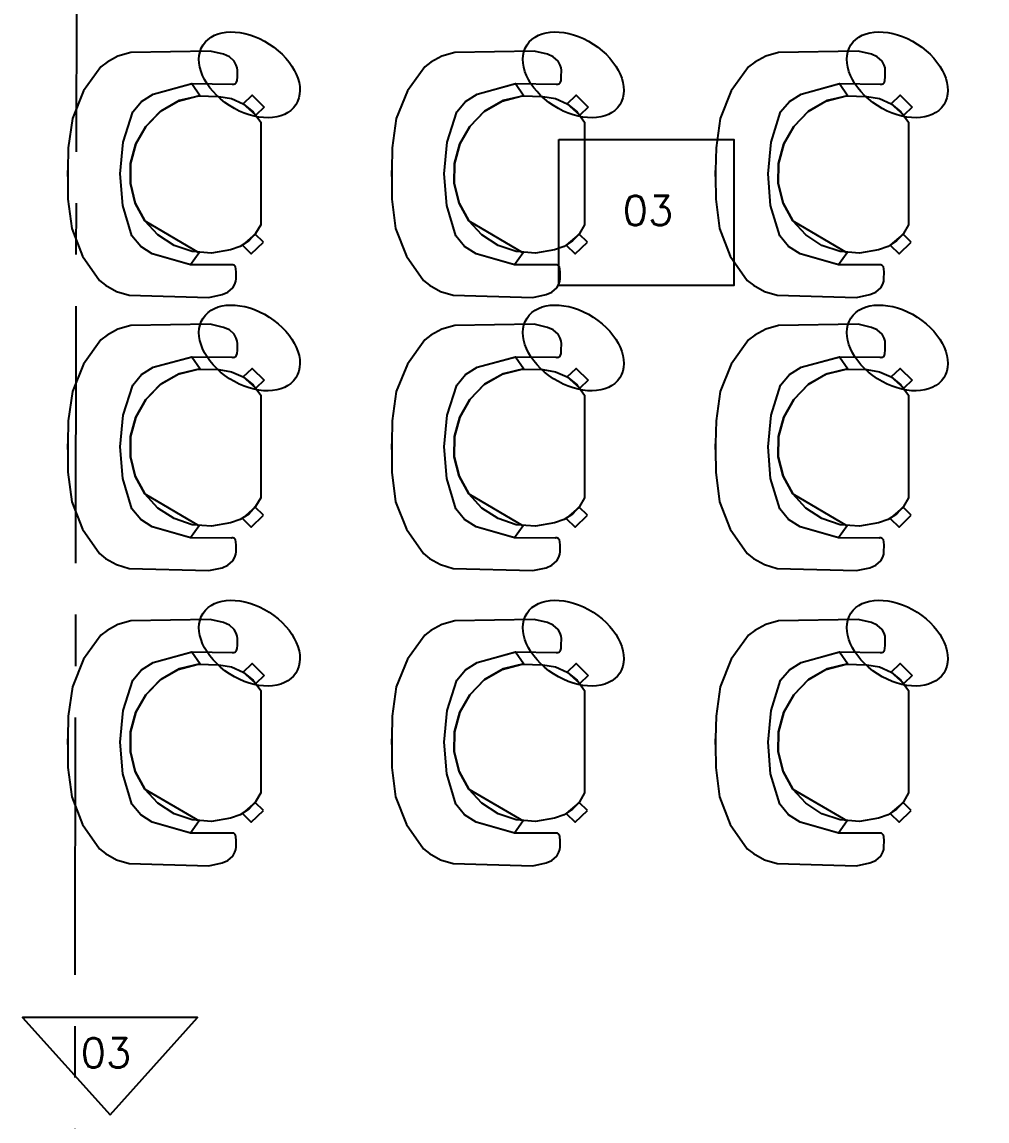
# Model space of a CAD drawing. Extents: x -4 to 325, y -1 to 181.
# Drawn here: x 40.141 to 43.423, y 17.817 to 21.557 of the extents above; entities that cross this region are included whole.
import ezdxf
from ezdxf.enums import TextEntityAlignment as Align

# ---------------------------------------------------------------- set-up
doc = ezdxf.new("R2010")
doc.units = 0
doc.header["$LTSCALE"] = 0.7
doc.header["$MEASUREMENT"] = 0
doc.linetypes.add('REC4_A1-00_PLANTA GENERAL$1$X-BB$0$CENTER', pattern=[2, 1.25, -0.25, 0.25, -0.25])
doc.linetypes.add('X-BB$0$HIDDEN2', pattern=[0.1875, 0.125, -0.0625])
doc.layers.get('0').update_dxf_attribs({"linetype": 'CONTINUOUS'})
doc.layers.add('REC4_A1-00_PLANTA GENERAL$1$BB$0$A-GRID', color=251, linetype='REC4_A1-00_PLANTA GENERAL$1$X-BB$0$CENTER')
doc.layers.add('REC4_A1-00_PLANTA GENERAL$1$FN$0$I-FURN-FREE', color=1, linetype='CONTINUOUS')
doc.styles.add('REC4_A1-00_PLANTA GENERAL$0$X-FN$0$ARIAL', font='arial.ttf')
doc.styles.add('ROMANS', font='romans.shx', dxfattribs={"width": 0.75})

# ---------------------------------------------------------------- blocks, each defined once
blk = doc.blocks.new('REC4_A1-00_PLANTA GENERAL', base_point=(3911.2412, -3265.1096))
at = {"layer": 'REC4_A1-00_PLANTA GENERAL$1$BB$0$A-GRID'}
h = blk.add_hatch(dxfattribs=at)
h.set_pattern_fill('ANSI31', color=8, scale=0.53)
h.set_pattern_definition([(45, (0.03352, 0.020166), (-0.046845824, 0.046845824), [])])
h.paths.add_polyline_path([(1.5678, 35.8547), (1.2166, 35.8547), (1.2166, 35.4908), (1.5678, 35.4908)])
h.paths.add_polyline_path([(8.0551, 35.8047), (7.7553, 35.8047), (7.7553, 35.5143), (8.0551, 35.5143)])
h.paths.add_polyline_path([(14.5753, 35.809), (14.2754, 35.809), (14.2754, 35.5187), (14.5753, 35.5187)])
h.paths.add_polyline_path([(21.0466, 35.804), (20.7468, 35.804), (20.7468, 35.5137), (21.0466, 35.5137)])
edge = h.paths.add_edge_path()
edge.add_arc((27.4259, 35.604), 0.1568, 0, 360)
h.paths.add_polyline_path([(34.1147, 35.7939), (33.8148, 35.7939), (33.8148, 35.5036), (34.1147, 35.5036)])
h.paths.add_polyline_path([(40.5576, 35.789), (40.2578, 35.789), (40.2578, 35.4986), (40.5576, 35.4986)])
edge = h.paths.add_edge_path()
edge.add_arc((46.9701, 35.6385), 0.2128, 0, 360)
edge = h.paths.add_edge_path()
edge.add_arc((33.9335, 29.5702), 0.1716, 0, 360)
h.paths.add_polyline_path([(1.5768, 29.8317), (1.2256, 29.8317), (1.2256, 29.4678), (1.5768, 29.4678)])
h.paths.add_polyline_path([(8.0508, 29.7868), (7.75, 29.7868), (7.75, 29.4871), (8.0508, 29.4871)])
h.paths.add_polyline_path([(14.3851, 29.7988), (14.2624, 29.7988), (14.2624, 29.4991), (14.3821, 29.4991)])
h.paths.add_polyline_path([(14.5632, 29.7988), (14.3851, 29.7988), (14.3821, 29.4991), (14.5632, 29.4991)])
h.paths.add_polyline_path([(21.1221, 29.5527), (20.7989, 29.5517), (20.7989, 29.3933), (21.1221, 29.3933)])
h.paths.add_polyline_path([(21.1221, 29.8224), (21.0453, 29.8224), (20.7989, 29.8217), (20.7989, 29.5517), (21.1221, 29.5527)])
h.paths.add_polyline_path([(27.542, 29.7729), (27.2913, 29.7729), (27.2913, 29.5231), (27.542, 29.5231)])
h.paths.add_polyline_path([(40.5264, 29.7716), (40.2757, 29.7716), (40.2757, 29.5218), (40.5264, 29.5218)])
h.paths.add_polyline_path([(47.0764, 29.8019), (46.7664, 29.8019), (46.7664, 29.4919), (47.0764, 29.4919)])
h.paths.add_polyline_path([(1.565, 23.8478), (1.2138, 23.8478), (1.2138, 23.4839), (1.565, 23.4839)])
h.paths.add_polyline_path([(7.9956, 23.8084), (7.6948, 23.8084), (7.6948, 23.5086), (7.9956, 23.5086)])
h.paths.add_polyline_path([(14.5958, 23.8058), (14.2249, 23.8067), (14.2249, 23.507), (14.5929, 23.5061)])
h.paths.add_polyline_path([(14.5258, 23.8058), (14.5958, 23.8058), (14.5929, 23.5061), (14.5258, 23.5061)], flags=16)
h.paths.add_polyline_path([(27.5327, 23.7392), (27.282, 23.7392), (27.282, 23.4894), (27.5327, 23.4894)])
edge = h.paths.add_edge_path()
edge.add_arc((33.9155, 23.6003), 0.1566, 0, 360)
h.paths.add_polyline_path([(40.5198, 23.6763), (40.2691, 23.6763), (40.2691, 23.4631), (40.5198, 23.4631)])
h.paths.add_polyline_path([(40.5198, 23.7129), (40.269, 23.7129), (40.269, 23.6763), (40.5198, 23.6763)])
h.paths.add_polyline_path([(47.0605, 23.6763), (46.8098, 23.6763), (46.8098, 23.4498), (47.0605, 23.4498)])
h.paths.add_polyline_path([(47.0605, 23.6997), (46.8098, 23.6997), (46.8098, 23.6763), (47.0605, 23.6763)])
h.paths.add_polyline_path([(1.5458, 17.8473), (1.1946, 17.8473), (1.1946, 17.4834), (1.5458, 17.4834)])
h.paths.add_polyline_path([(8.0633, 17.8071), (7.7625, 17.8071), (7.7625, 17.5074), (8.0633, 17.5074)])
h.paths.add_polyline_path([(14.4343, 17.7919), (14.3217, 17.7919), (14.3217, 17.4921), (14.4285, 17.4921)])
h.paths.add_polyline_path([(14.6226, 17.7919), (14.4343, 17.7919), (14.4285, 17.4921), (14.6226, 17.4921)])
h.paths.add_polyline_path([(27.5235, 17.756), (27.2727, 17.756), (27.2727, 17.5062), (27.5235, 17.5062)])
edge = h.paths.add_edge_path()
edge.add_arc((33.905, 17.5767), 0.1574, 0, 360)
h.paths.add_polyline_path([(40.5132, 17.7384), (40.3113, 17.7384), (40.3113, 17.5259), (40.5132, 17.5259)])
h.paths.add_polyline_path([(40.3113, 17.7384), (40.2625, 17.7384), (40.2625, 17.4886), (40.5132, 17.4886), (40.5132, 17.5259), (40.3113, 17.5259)])
h.paths.add_polyline_path([(47.0683, 17.7542), (46.7674, 17.7542), (46.7674, 17.5259), (47.0683, 17.5259)])
h.paths.add_polyline_path([(47.0683, 17.5259), (46.7674, 17.5259), (46.7674, 17.4544), (47.0683, 17.4544)])
h.paths.add_polyline_path([(1.5739, 11.86), (1.2227, 11.86), (1.2227, 11.4962), (1.5739, 11.4962)])
h.paths.add_polyline_path([(8.0659, 11.8138), (7.765, 11.8138), (7.765, 11.514), (8.0659, 11.514)])
h.paths.add_polyline_path([(14.5258, 11.7988), (14.2249, 11.7988), (14.2249, 11.499), (14.5258, 11.499)])
h.paths.add_polyline_path([(21.0742, 11.6829), (20.7512, 11.6844), (20.7512, 11.4144), (21.0742, 11.4144)])
h.paths.add_polyline_path([(21.0742, 11.7656), (20.7512, 11.7656), (20.7512, 11.6844), (21.0742, 11.6829)])
h.paths.add_polyline_path([(27.5142, 11.7439), (27.2635, 11.7439), (27.2635, 11.4941), (27.5142, 11.4941)])
edge = h.paths.add_edge_path()
edge.add_arc((33.8803, 11.59), 0.1553, 0, 360)
h.paths.add_polyline_path([(40.5065, 11.7154), (40.2558, 11.7154), (40.2558, 11.464), (40.5065, 11.464)])
h.paths.add_polyline_path([(47.0258, 11.6987), (46.775, 11.6987), (46.775, 11.4489), (47.0258, 11.4489)])
h.paths.add_polyline_path([(1.5513, 5.8383), (1.2001, 5.8383), (1.2001, 5.4744), (1.5513, 5.4744)])
h.paths.add_polyline_path([(8.0395, 5.7813), (7.7676, 5.7813), (7.7676, 5.4815), (8.0395, 5.4815)])
h.paths.add_polyline_path([(8.0685, 5.7813), (8.0395, 5.7813), (8.0395, 5.4815), (8.0685, 5.4815)])
h.paths.add_polyline_path([(14.5132, 5.7555), (14.2123, 5.7555), (14.2123, 5.4558), (14.5132, 5.4558)])
h.paths.add_polyline_path([(21.0084, 5.7048), (20.7577, 5.7048), (20.7577, 5.455), (21.0084, 5.455)])
h.paths.add_polyline_path([(27.5299, 5.7035), (27.229, 5.7035), (27.229, 5.4037), (27.5299, 5.4037)])
h.paths.add_polyline_path([(34.0162, 5.6528), (33.7655, 5.6528), (33.7655, 5.403), (34.0162, 5.403)])
h.paths.add_polyline_path([(40.4672, 5.6155), (40.2072, 5.6155), (40.2072, 5.3555), (40.4672, 5.3555)])
edge = h.paths.add_edge_path()
edge.add_arc((46.8827, 5.476), 0.1877, 0, 360)
blk.add_lwpolyline([(40.2935, -1.2847), (40.3587, 43.0092)], dxfattribs=at)
at = {"layer": 'REC4_A1-00_PLANTA GENERAL$1$FN$0$I-FURN-FREE', "elevation": -1.065}
for points in [[(40.297, 21.0509), (40.2968, 21.0305), (40.2975, 20.9537), (40.3103, 20.8537), (40.3467, 20.7597), (40.4045, 20.6772), (40.4257, 20.6607), (40.4626, 20.6398), (40.5061, 20.6267), (40.7762, 20.6191), (40.8216, 20.6291), (40.8415, 20.6378), (40.8582, 20.6522), (40.865, 20.665), (40.8684, 20.6749), (40.8693, 20.683), (40.8695, 20.7056), (40.8686, 20.7172), (40.8671, 20.7235), (40.8656, 20.726), (40.8635, 20.7281), (40.861, 20.7296), (40.8582, 20.7305), (40.8553, 20.7307), (40.8524, 20.7301), (40.7156, 20.7302), (40.5841, 20.7678), (40.5448, 20.7931), (40.5152, 20.8291), (40.484, 20.9324), (40.4754, 21.0401), (40.4853, 21.1476), (40.5178, 21.2506), (40.5479, 21.2863), (40.5874, 21.311), (40.7194, 21.347), (40.8562, 21.3454), (40.8591, 21.3448), (40.862, 21.3449), (40.8648, 21.3458), (40.8674, 21.3473), (40.8695, 21.3493), (40.871, 21.3518), (40.8726, 21.3581), (40.8736, 21.3697), (40.8737, 21.3923), (40.8729, 21.4004), (40.8696, 21.4103), (40.863, 21.4232), (40.8464, 21.4379), (40.8267, 21.4468), (40.7814, 21.4573), (40.5112, 21.4531), (40.4675, 21.4405), (40.4303, 21.42), (40.409, 21.4038), (40.3501, 21.322), (40.3126, 21.2285), (40.2985, 21.1286), (40.297, 21.0518), (40.2968, 21.0314)], [(41.3984, 21.0509), (41.3983, 21.0305), (41.3989, 20.9537), (41.4117, 20.8537), (41.4481, 20.7597), (41.506, 20.6772), (41.5271, 20.6607), (41.564, 20.6398), (41.6075, 20.6267), (41.8777, 20.6191), (41.9231, 20.6291), (41.943, 20.6378), (41.9597, 20.6522), (41.9665, 20.665), (41.9699, 20.6749), (41.9708, 20.683), (41.971, 20.7056), (41.9701, 20.7172), (41.9686, 20.7235), (41.9671, 20.726), (41.965, 20.7281), (41.9625, 20.7296), (41.9597, 20.7305), (41.9567, 20.7307), (41.9539, 20.7301), (41.8171, 20.7302), (41.6855, 20.7678), (41.6463, 20.7931), (41.6167, 20.8291), (41.5854, 20.9324), (41.5769, 21.0401), (41.5868, 21.1476), (41.6193, 21.2506), (41.6494, 21.2863), (41.6889, 21.311), (41.8209, 21.347), (41.9577, 21.3454), (41.9605, 21.3448), (41.9635, 21.3449), (41.9663, 21.3458), (41.9688, 21.3473), (41.9709, 21.3493), (41.9725, 21.3518), (41.9741, 21.3581), (41.9751, 21.3697), (41.9752, 21.3923), (41.9743, 21.4004), (41.9711, 21.4103), (41.9644, 21.4232), (41.9479, 21.4379), (41.9281, 21.4468), (41.8828, 21.4573), (41.6126, 21.4531), (41.569, 21.4405), (41.5318, 21.42), (41.5105, 21.4038), (41.4516, 21.322), (41.414, 21.2285), (41.4, 21.1286), (41.3984, 21.0518), (41.3983, 21.0314)], [(42.4999, 21.0509), (42.4998, 21.0305), (42.5004, 20.9537), (42.5132, 20.8537), (42.5496, 20.7597), (42.6075, 20.6772), (42.6286, 20.6607), (42.6655, 20.6398), (42.709, 20.6267), (42.9791, 20.6191), (43.0246, 20.6291), (43.0444, 20.6378), (43.0611, 20.6522), (43.068, 20.665), (43.0713, 20.6749), (43.0722, 20.683), (43.0725, 20.7056), (43.0716, 20.7172), (43.0701, 20.7235), (43.0686, 20.726), (43.0665, 20.7281), (43.064, 20.7296), (43.0611, 20.7305), (43.0582, 20.7307), (43.0553, 20.7301), (42.9185, 20.7302), (42.787, 20.7678), (42.7478, 20.7931), (42.7181, 20.8291), (42.6869, 20.9324), (42.6784, 21.0401), (42.6882, 21.1476), (42.7207, 21.2506), (42.7508, 21.2863), (42.7904, 21.311), (42.9223, 21.347), (43.0591, 21.3454), (43.062, 21.3448), (43.0649, 21.3449), (43.0678, 21.3458), (43.0703, 21.3473), (43.0724, 21.3493), (43.074, 21.3518), (43.0755, 21.3581), (43.0766, 21.3697), (43.0766, 21.3923), (43.0758, 21.4004), (43.0726, 21.4103), (43.0659, 21.4232), (43.0494, 21.4379), (43.0296, 21.4468), (42.9843, 21.4573), (42.7141, 21.4531), (42.6705, 21.4405), (42.6333, 21.42), (42.6119, 21.4038), (42.5531, 21.322), (42.5155, 21.2285), (42.5015, 21.1286), (42.4999, 21.0518), (42.4998, 21.0314)], [(40.7435, 20.7716), (40.7145, 20.7303), (40.5841, 20.7678), (40.5448, 20.7931), (40.5152, 20.8291), (40.484, 20.9324), (40.4754, 21.0401), (40.4853, 21.1476), (40.5178, 21.2506), (40.5479, 21.2863), (40.5874, 21.311), (40.7183, 21.3469), (40.7465, 21.3057), (40.6759, 21.289), (40.6128, 21.2532), (40.5623, 21.2012), (40.5284, 21.1416), (40.5104, 21.0755), (40.5097, 21.0069), (40.5262, 20.9404), (40.5588, 20.8801), (40.7435, 20.7716)], [(41.845, 20.7716), (41.816, 20.7303), (41.6855, 20.7678), (41.6463, 20.7931), (41.6167, 20.8291), (41.5854, 20.9324), (41.5769, 21.0401), (41.5868, 21.1476), (41.6193, 21.2506), (41.6494, 21.2863), (41.6889, 21.311), (41.8198, 21.3469), (41.848, 21.3057), (41.7774, 21.289), (41.7143, 21.2532), (41.6638, 21.2012), (41.6298, 21.1416), (41.6119, 21.0755), (41.6112, 21.0069), (41.6276, 20.9404), (41.6603, 20.8801), (41.845, 20.7716)], [(42.9465, 20.7716), (42.9175, 20.7303), (42.787, 20.7678), (42.7478, 20.7931), (42.7181, 20.8291), (42.6869, 20.9324), (42.6784, 21.0401), (42.6882, 21.1476), (42.7207, 21.2506), (42.7508, 21.2863), (42.7904, 21.311), (42.9213, 21.3469), (42.9494, 21.3057), (42.8788, 21.289), (42.8158, 21.2532), (42.7653, 21.2012), (42.7313, 21.1416), (42.7134, 21.0755), (42.7126, 21.0069), (42.7291, 20.9404), (42.7618, 20.8801), (42.9465, 20.7716)], [(40.297, 20.1218), (40.2968, 20.1013), (40.2975, 20.0245), (40.3103, 19.9246), (40.3467, 19.8305), (40.4045, 19.748), (40.4257, 19.7316), (40.4626, 19.7106), (40.5061, 19.6975), (40.7762, 19.69), (40.8216, 19.6999), (40.8415, 19.7086), (40.8582, 19.723), (40.865, 19.7359), (40.8684, 19.7457), (40.8693, 19.7538), (40.8695, 19.7764), (40.8686, 19.788), (40.8671, 19.7943), (40.8656, 19.7968), (40.8635, 19.7989), (40.861, 19.8004), (40.8582, 19.8013), (40.8553, 19.8015), (40.8524, 19.8009), (40.7156, 19.801), (40.5841, 19.8386), (40.5448, 19.8639), (40.5152, 19.8999), (40.484, 20.0033), (40.4754, 20.1109), (40.4853, 20.2184), (40.5178, 20.3214), (40.5479, 20.3571), (40.5874, 20.3818), (40.7194, 20.4178), (40.8562, 20.4162), (40.8591, 20.4156), (40.862, 20.4158), (40.8648, 20.4166), (40.8674, 20.4181), (40.8695, 20.4201), (40.871, 20.4226), (40.8726, 20.4289), (40.8736, 20.4405), (40.8737, 20.4631), (40.8729, 20.4712), (40.8696, 20.4811), (40.863, 20.4941), (40.8464, 20.5087), (40.8267, 20.5176), (40.7814, 20.5281), (40.5112, 20.5239), (40.4675, 20.5114), (40.4303, 20.4908), (40.409, 20.4747), (40.3501, 20.3928), (40.3126, 20.2993), (40.2985, 20.1995), (40.297, 20.1227), (40.2968, 20.1022)], [(41.3984, 20.1218), (41.3983, 20.1013), (41.3989, 20.0245), (41.4117, 19.9246), (41.4481, 19.8305), (41.506, 19.748), (41.5271, 19.7316), (41.564, 19.7106), (41.6075, 19.6975), (41.8777, 19.69), (41.9231, 19.6999), (41.943, 19.7086), (41.9597, 19.723), (41.9665, 19.7359), (41.9699, 19.7457), (41.9708, 19.7538), (41.971, 19.7764), (41.9701, 19.788), (41.9686, 19.7943), (41.9671, 19.7968), (41.965, 19.7989), (41.9625, 19.8004), (41.9597, 19.8013), (41.9567, 19.8015), (41.9539, 19.8009), (41.8171, 19.801), (41.6855, 19.8386), (41.6463, 19.8639), (41.6167, 19.8999), (41.5854, 20.0033), (41.5769, 20.1109), (41.5868, 20.2184), (41.6193, 20.3214), (41.6494, 20.3571), (41.6889, 20.3818), (41.8209, 20.4178), (41.9577, 20.4162), (41.9605, 20.4156), (41.9635, 20.4158), (41.9663, 20.4166), (41.9688, 20.4181), (41.9709, 20.4201), (41.9725, 20.4226), (41.9741, 20.4289), (41.9751, 20.4405), (41.9752, 20.4631), (41.9743, 20.4712), (41.9711, 20.4811), (41.9644, 20.4941), (41.9479, 20.5087), (41.9281, 20.5176), (41.8828, 20.5281), (41.6126, 20.5239), (41.569, 20.5114), (41.5318, 20.4908), (41.5105, 20.4747), (41.4516, 20.3928), (41.414, 20.2993), (41.4, 20.1995), (41.3984, 20.1227), (41.3983, 20.1022)], [(42.4999, 20.1218), (42.4998, 20.1013), (42.5004, 20.0245), (42.5132, 19.9246), (42.5496, 19.8305), (42.6075, 19.748), (42.6286, 19.7316), (42.6655, 19.7106), (42.709, 19.6975), (42.9791, 19.69), (43.0246, 19.6999), (43.0444, 19.7086), (43.0611, 19.723), (43.068, 19.7359), (43.0713, 19.7457), (43.0722, 19.7538), (43.0725, 19.7764), (43.0716, 19.788), (43.0701, 19.7943), (43.0686, 19.7968), (43.0665, 19.7989), (43.064, 19.8004), (43.0611, 19.8013), (43.0582, 19.8015), (43.0553, 19.8009), (42.9185, 19.801), (42.787, 19.8386), (42.7478, 19.8639), (42.7181, 19.8999), (42.6869, 20.0033), (42.6784, 20.1109), (42.6882, 20.2184), (42.7207, 20.3214), (42.7508, 20.3571), (42.7904, 20.3818), (42.9223, 20.4178), (43.0591, 20.4162), (43.062, 20.4156), (43.0649, 20.4158), (43.0678, 20.4166), (43.0703, 20.4181), (43.0724, 20.4201), (43.074, 20.4226), (43.0755, 20.4289), (43.0766, 20.4405), (43.0766, 20.4631), (43.0758, 20.4712), (43.0726, 20.4811), (43.0659, 20.4941), (43.0494, 20.5087), (43.0296, 20.5176), (42.9843, 20.5281), (42.7141, 20.5239), (42.6705, 20.5114), (42.6333, 20.4908), (42.6119, 20.4747), (42.5531, 20.3928), (42.5155, 20.2993), (42.5015, 20.1995), (42.4999, 20.1227), (42.4998, 20.1022)], [(40.7435, 19.8424), (40.7145, 19.8012), (40.5841, 19.8386), (40.5448, 19.8639), (40.5152, 19.8999), (40.484, 20.0033), (40.4754, 20.1109), (40.4853, 20.2184), (40.5178, 20.3214), (40.5479, 20.3571), (40.5874, 20.3818), (40.7183, 20.4177), (40.7465, 20.3765), (40.6759, 20.3599), (40.6128, 20.324), (40.5623, 20.272), (40.5284, 20.2124), (40.5104, 20.1463), (40.5097, 20.0777), (40.5262, 20.0112), (40.5588, 19.9509), (40.7435, 19.8424)], [(41.845, 19.8424), (41.816, 19.8012), (41.6855, 19.8386), (41.6463, 19.8639), (41.6167, 19.8999), (41.5854, 20.0033), (41.5769, 20.1109), (41.5868, 20.2184), (41.6193, 20.3214), (41.6494, 20.3571), (41.6889, 20.3818), (41.8198, 20.4177), (41.848, 20.3765), (41.7774, 20.3599), (41.7143, 20.324), (41.6638, 20.272), (41.6298, 20.2124), (41.6119, 20.1463), (41.6112, 20.0777), (41.6276, 20.0112), (41.6603, 19.9509), (41.845, 19.8424)], [(42.9465, 19.8424), (42.9175, 19.8012), (42.787, 19.8386), (42.7478, 19.8639), (42.7181, 19.8999), (42.6869, 20.0033), (42.6784, 20.1109), (42.6882, 20.2184), (42.7207, 20.3214), (42.7508, 20.3571), (42.7904, 20.3818), (42.9213, 20.4177), (42.9494, 20.3765), (42.8788, 20.3599), (42.8158, 20.324), (42.7653, 20.272), (42.7313, 20.2124), (42.7134, 20.1463), (42.7126, 20.0777), (42.7291, 20.0112), (42.7618, 19.9509), (42.9465, 19.8424)], [(40.297, 19.1175), (40.2968, 19.0971), (40.2975, 19.0203), (40.3103, 18.9203), (40.3467, 18.8263), (40.4045, 18.7438), (40.4257, 18.7273), (40.4626, 18.7063), (40.5061, 18.6933), (40.7762, 18.6857), (40.8216, 18.6956), (40.8415, 18.7043), (40.8582, 18.7188), (40.865, 18.7316), (40.8684, 18.7415), (40.8693, 18.7496), (40.8695, 18.7722), (40.8686, 18.7838), (40.8671, 18.7901), (40.8656, 18.7926), (40.8635, 18.7947), (40.861, 18.7962), (40.8582, 18.7971), (40.8553, 18.7972), (40.8524, 18.7967), (40.7156, 18.7968), (40.5841, 18.8344), (40.5448, 18.8596), (40.5152, 18.8956), (40.484, 18.999), (40.4754, 19.1067), (40.4853, 19.2142), (40.5178, 19.3172), (40.5479, 19.3528), (40.5874, 19.3776), (40.7194, 19.4136), (40.8562, 19.4119), (40.8591, 19.4114), (40.862, 19.4115), (40.8648, 19.4124), (40.8674, 19.4139), (40.8695, 19.4159), (40.871, 19.4184), (40.8726, 19.4247), (40.8736, 19.4363), (40.8737, 19.4589), (40.8729, 19.467), (40.8696, 19.4769), (40.863, 19.4898), (40.8464, 19.5044), (40.8267, 19.5134), (40.7814, 19.5239), (40.5112, 19.5196), (40.4675, 19.5071), (40.4303, 19.4866), (40.409, 19.4704), (40.3501, 19.3886), (40.3126, 19.295), (40.2985, 19.1952), (40.297, 19.1184), (40.2968, 19.098)], [(41.3984, 19.1175), (41.3983, 19.0971), (41.3989, 19.0203), (41.4117, 18.9203), (41.4481, 18.8263), (41.506, 18.7438), (41.5271, 18.7273), (41.564, 18.7063), (41.6075, 18.6933), (41.8777, 18.6857), (41.9231, 18.6956), (41.943, 18.7043), (41.9597, 18.7188), (41.9665, 18.7316), (41.9699, 18.7415), (41.9708, 18.7496), (41.971, 18.7722), (41.9701, 18.7838), (41.9686, 18.7901), (41.9671, 18.7926), (41.965, 18.7947), (41.9625, 18.7962), (41.9597, 18.7971), (41.9567, 18.7972), (41.9539, 18.7967), (41.8171, 18.7968), (41.6855, 18.8344), (41.6463, 18.8596), (41.6167, 18.8956), (41.5854, 18.999), (41.5769, 19.1067), (41.5868, 19.2142), (41.6193, 19.3172), (41.6494, 19.3528), (41.6889, 19.3776), (41.8209, 19.4136), (41.9577, 19.4119), (41.9605, 19.4114), (41.9635, 19.4115), (41.9663, 19.4124), (41.9688, 19.4139), (41.9709, 19.4159), (41.9725, 19.4184), (41.9741, 19.4247), (41.9751, 19.4363), (41.9752, 19.4589), (41.9743, 19.467), (41.9711, 19.4769), (41.9644, 19.4898), (41.9479, 19.5044), (41.9281, 19.5134), (41.8828, 19.5239), (41.6126, 19.5196), (41.569, 19.5071), (41.5318, 19.4866), (41.5105, 19.4704), (41.4516, 19.3886), (41.414, 19.295), (41.4, 19.1952), (41.3984, 19.1184), (41.3983, 19.098)], [(42.4999, 19.1175), (42.4998, 19.0971), (42.5004, 19.0203), (42.5132, 18.9203), (42.5496, 18.8263), (42.6075, 18.7438), (42.6286, 18.7273), (42.6655, 18.7063), (42.709, 18.6933), (42.9791, 18.6857), (43.0246, 18.6956), (43.0444, 18.7043), (43.0611, 18.7188), (43.068, 18.7316), (43.0713, 18.7415), (43.0722, 18.7496), (43.0725, 18.7722), (43.0716, 18.7838), (43.0701, 18.7901), (43.0686, 18.7926), (43.0665, 18.7947), (43.064, 18.7962), (43.0611, 18.7971), (43.0582, 18.7972), (43.0553, 18.7967), (42.9185, 18.7968), (42.787, 18.8344), (42.7478, 18.8596), (42.7181, 18.8956), (42.6869, 18.999), (42.6784, 19.1067), (42.6882, 19.2142), (42.7207, 19.3172), (42.7508, 19.3528), (42.7904, 19.3776), (42.9223, 19.4136), (43.0591, 19.4119), (43.062, 19.4114), (43.0649, 19.4115), (43.0678, 19.4124), (43.0703, 19.4139), (43.0724, 19.4159), (43.074, 19.4184), (43.0755, 19.4247), (43.0766, 19.4363), (43.0766, 19.4589), (43.0758, 19.467), (43.0726, 19.4769), (43.0659, 19.4898), (43.0494, 19.5044), (43.0296, 19.5134), (42.9843, 19.5239), (42.7141, 19.5196), (42.6705, 19.5071), (42.6333, 19.4866), (42.6119, 19.4704), (42.5531, 19.3886), (42.5155, 19.295), (42.5015, 19.1952), (42.4999, 19.1184), (42.4998, 19.098)], [(40.7435, 18.8382), (40.7145, 18.7969), (40.5841, 18.8344), (40.5448, 18.8596), (40.5152, 18.8956), (40.484, 18.999), (40.4754, 19.1067), (40.4853, 19.2142), (40.5178, 19.3172), (40.5479, 19.3528), (40.5874, 19.3776), (40.7183, 19.4134), (40.7465, 19.3723), (40.6759, 19.3556), (40.6128, 19.3198), (40.5623, 19.2677), (40.5284, 19.2082), (40.5104, 19.142), (40.5097, 19.0735), (40.5262, 19.007), (40.5588, 18.9467), (40.7435, 18.8382)], [(41.845, 18.8382), (41.816, 18.7969), (41.6855, 18.8344), (41.6463, 18.8596), (41.6167, 18.8956), (41.5854, 18.999), (41.5769, 19.1067), (41.5868, 19.2142), (41.6193, 19.3172), (41.6494, 19.3528), (41.6889, 19.3776), (41.8198, 19.4134), (41.848, 19.3723), (41.7774, 19.3556), (41.7143, 19.3198), (41.6638, 19.2677), (41.6298, 19.2082), (41.6119, 19.142), (41.6112, 19.0735), (41.6276, 19.007), (41.6603, 18.9467), (41.845, 18.8382)], [(42.9465, 18.8382), (42.9175, 18.7969), (42.787, 18.8344), (42.7478, 18.8596), (42.7181, 18.8956), (42.6869, 18.999), (42.6784, 19.1067), (42.6882, 19.2142), (42.7207, 19.3172), (42.7508, 19.3528), (42.7904, 19.3776), (42.9213, 19.4134), (42.9494, 19.3723), (42.8788, 19.3556), (42.8158, 19.3198), (42.7653, 19.2677), (42.7313, 19.2082), (42.7134, 19.142), (42.7126, 19.0735), (42.7291, 19.007), (42.7618, 18.9467), (42.9465, 18.8382)]]:
    blk.add_lwpolyline(points, close=True, dxfattribs=at)
for points in [[(40.9529, 21.2159), (40.9529, 20.8669), (40.9357, 20.8369), (40.912, 20.8117), (40.883, 20.7929), (40.8504, 20.7814), (40.7858, 20.7702), (40.7204, 20.7753), (40.6583, 20.7963), (40.6033, 20.832), (40.5588, 20.8801), (40.5262, 20.9404), (40.5097, 21.0069), (40.5104, 21.0755), (40.5284, 21.1416), (40.5623, 21.2012), (40.6112, 21.252), (40.6721, 21.2875), (40.7403, 21.3051), (40.8108, 21.3033), (40.8536, 21.296), (40.8932, 21.2781), (40.927, 21.2508), (40.9529, 21.2159)], [(40.9649, 21.2667), (40.9367, 21.2398), (40.8935, 21.278), (40.9241, 21.3073), (40.9649, 21.2667)], [(42.0543, 21.2159), (42.0543, 20.8669), (42.0372, 20.8369), (42.0135, 20.8117), (41.9845, 20.7929), (41.9519, 20.7814), (41.8873, 20.7702), (41.8219, 20.7753), (41.7598, 20.7963), (41.7048, 20.832), (41.6603, 20.8801), (41.6276, 20.9404), (41.6112, 21.0069), (41.6119, 21.0755), (41.6298, 21.1416), (41.6638, 21.2012), (41.7127, 21.252), (41.7735, 21.2875), (41.8418, 21.3051), (41.9123, 21.3033), (41.9551, 21.296), (41.9947, 21.2781), (42.0285, 21.2508), (42.0543, 21.2159)], [(42.0664, 21.2667), (42.0382, 21.2398), (41.995, 21.278), (42.0256, 21.3073), (42.0664, 21.2667)], [(43.1558, 21.2159), (43.1558, 20.8669), (43.1387, 20.8369), (43.115, 20.8117), (43.086, 20.7929), (43.0533, 20.7814), (42.9887, 20.7702), (42.9234, 20.7753), (42.8613, 20.7963), (42.8063, 20.832), (42.7618, 20.8801), (42.7291, 20.9404), (42.7126, 21.0069), (42.7134, 21.0755), (42.7313, 21.1416), (42.7653, 21.2012), (42.8141, 21.252), (42.875, 21.2875), (42.9433, 21.3051), (43.0138, 21.3033), (43.0566, 21.296), (43.0961, 21.2781), (43.1299, 21.2508), (43.1558, 21.2159)], [(43.1679, 21.2667), (43.1397, 21.2398), (43.0965, 21.278), (43.1271, 21.3073), (43.1679, 21.2667)], [(40.9621, 20.8074), (40.9342, 20.8347), (40.8906, 20.7971), (40.9208, 20.7674), (40.9621, 20.8074)], [(42.0636, 20.8074), (42.0357, 20.8347), (41.992, 20.7971), (42.0223, 20.7674), (42.0636, 20.8074)], [(43.165, 20.8074), (43.1372, 20.8347), (43.0935, 20.7971), (43.1237, 20.7674), (43.165, 20.8074)], [(40.9529, 20.2868), (40.9529, 19.9377), (40.9357, 19.9077), (40.912, 19.8825), (40.883, 19.8637), (40.8504, 19.8522), (40.7858, 19.841), (40.7204, 19.8461), (40.6583, 19.8671), (40.6033, 19.9028), (40.5588, 19.9509), (40.5262, 20.0112), (40.5097, 20.0777), (40.5104, 20.1463), (40.5284, 20.2124), (40.5623, 20.272), (40.6112, 20.3228), (40.6721, 20.3583), (40.7403, 20.3759), (40.8108, 20.3742), (40.8536, 20.3668), (40.8932, 20.3489), (40.927, 20.3216), (40.9529, 20.2868)], [(40.9649, 20.3375), (40.9367, 20.3106), (40.8935, 20.3488), (40.9241, 20.3781), (40.9649, 20.3375)], [(42.0543, 20.2868), (42.0543, 19.9377), (42.0372, 19.9077), (42.0135, 19.8825), (41.9845, 19.8637), (41.9519, 19.8522), (41.8873, 19.841), (41.8219, 19.8461), (41.7598, 19.8671), (41.7048, 19.9028), (41.6603, 19.9509), (41.6276, 20.0112), (41.6112, 20.0777), (41.6119, 20.1463), (41.6298, 20.2124), (41.6638, 20.272), (41.7127, 20.3228), (41.7735, 20.3583), (41.8418, 20.3759), (41.9123, 20.3742), (41.9551, 20.3668), (41.9947, 20.3489), (42.0285, 20.3216), (42.0543, 20.2868)], [(42.0664, 20.3375), (42.0382, 20.3106), (41.995, 20.3488), (42.0256, 20.3781), (42.0664, 20.3375)], [(43.1558, 20.2868), (43.1558, 19.9377), (43.1387, 19.9077), (43.115, 19.8825), (43.086, 19.8637), (43.0533, 19.8522), (42.9887, 19.841), (42.9234, 19.8461), (42.8613, 19.8671), (42.8063, 19.9028), (42.7618, 19.9509), (42.7291, 20.0112), (42.7126, 20.0777), (42.7134, 20.1463), (42.7313, 20.2124), (42.7653, 20.272), (42.8141, 20.3228), (42.875, 20.3583), (42.9433, 20.3759), (43.0138, 20.3742), (43.0566, 20.3668), (43.0961, 20.3489), (43.1299, 20.3216), (43.1558, 20.2868)], [(43.1679, 20.3375), (43.1397, 20.3106), (43.0965, 20.3488), (43.1271, 20.3781), (43.1679, 20.3375)], [(40.9621, 19.8782), (40.9342, 19.9055), (40.8906, 19.8679), (40.9208, 19.8382), (40.9621, 19.8782)], [(42.0636, 19.8782), (42.0357, 19.9055), (41.992, 19.8679), (42.0223, 19.8382), (42.0636, 19.8782)], [(43.165, 19.8782), (43.1372, 19.9055), (43.0935, 19.8679), (43.1237, 19.8382), (43.165, 19.8782)], [(40.9529, 19.2825), (40.9529, 18.9335), (40.9357, 18.9035), (40.912, 18.8783), (40.883, 18.8594), (40.8504, 18.848), (40.7858, 18.8368), (40.7204, 18.8418), (40.6583, 18.8629), (40.6033, 18.8986), (40.5588, 18.9467), (40.5262, 19.007), (40.5097, 19.0735), (40.5104, 19.142), (40.5284, 19.2082), (40.5623, 19.2677), (40.6112, 19.3185), (40.6721, 19.3541), (40.7403, 19.3717), (40.8108, 19.3699), (40.8536, 19.3626), (40.8932, 19.3447), (40.927, 19.3174), (40.9529, 19.2825)], [(40.9649, 19.3333), (40.9367, 19.3064), (40.8935, 19.3445), (40.9241, 19.3738), (40.9649, 19.3333)], [(42.0543, 19.2825), (42.0543, 18.9335), (42.0372, 18.9035), (42.0135, 18.8783), (41.9845, 18.8594), (41.9519, 18.848), (41.8873, 18.8368), (41.8219, 18.8418), (41.7598, 18.8629), (41.7048, 18.8986), (41.6603, 18.9467), (41.6276, 19.007), (41.6112, 19.0735), (41.6119, 19.142), (41.6298, 19.2082), (41.6638, 19.2677), (41.7127, 19.3185), (41.7735, 19.3541), (41.8418, 19.3717), (41.9123, 19.3699), (41.9551, 19.3626), (41.9947, 19.3447), (42.0285, 19.3174), (42.0543, 19.2825)], [(42.0664, 19.3333), (42.0382, 19.3064), (41.995, 19.3445), (42.0256, 19.3738), (42.0664, 19.3333)], [(43.1558, 19.2825), (43.1558, 18.9335), (43.1387, 18.9035), (43.115, 18.8783), (43.086, 18.8594), (43.0533, 18.848), (42.9887, 18.8368), (42.9234, 18.8418), (42.8613, 18.8629), (42.8063, 18.8986), (42.7618, 18.9467), (42.7291, 19.007), (42.7126, 19.0735), (42.7134, 19.142), (42.7313, 19.2082), (42.7653, 19.2677), (42.8141, 19.3185), (42.875, 19.3541), (42.9433, 19.3717), (43.0138, 19.3699), (43.0566, 19.3626), (43.0961, 19.3447), (43.1299, 19.3174), (43.1558, 19.2825)], [(43.1679, 19.3333), (43.1397, 19.3064), (43.0965, 19.3445), (43.1271, 19.3738), (43.1679, 19.3333)], [(40.9621, 18.874), (40.9342, 18.9013), (40.8906, 18.8637), (40.9208, 18.834), (40.9621, 18.874)], [(42.0636, 18.874), (42.0357, 18.9013), (41.992, 18.8637), (42.0223, 18.834), (42.0636, 18.874)], [(43.165, 18.874), (43.1372, 18.9013), (43.0935, 18.8637), (43.1237, 18.834), (43.165, 18.874)]]:
    blk.add_lwpolyline(points, dxfattribs=at)
at = {"layer": 'REC4_A1-00_PLANTA GENERAL$1$FN$0$I-FURN-FREE'}
for centre in [(40.9146, 21.3768, -1.065), (42.0161, 21.3768, -1.065), (43.1176, 21.3768, -1.065), (40.9146, 20.4476, -1.065), (42.0161, 20.4476, -1.065), (43.1176, 20.4476, -1.065), (40.9146, 19.4433, -1.065), (42.0161, 19.4433, -1.065), (43.1176, 19.4433, -1.065)]:
    blk.add_ellipse(centre, major_axis=(-0.1577, 0.1017), ratio=0.664496, dxfattribs=at)
at = {"layer": 'REC4_A1-00_PLANTA GENERAL$1$FN$0$I-FURN-FREE', "style": 'REC4_A1-00_PLANTA GENERAL$0$X-FN$0$ARIAL', "text_generation_flag": 4}
for tag, p, height in [('ITEXT', (44.0612, 35.3807), 0.0358), ('CAPQT', (44.1235, 34.7232), 0.00704), ('CAPMC', (44.1235, 34.7232), 0.00704), ('CAPMG', (44.1235, 34.7232), 0.00704), ('STYLE', (44.1235, 34.7232), 0.0572), ('STYLE', (44.1235, 34.7232), 0.0572), ('CAPPN', (44.1235, 34.7232), 0.0715), ('L3', (44.1235, 34.7232), 0.0715), ('L1', (44.1235, 34.7232), 0.0715), ('L2', (44.1235, 34.7232), 0.0715)]:
    blk.add_attdef(tag, p, '', height=height, dxfattribs=at)
for tag, p, height, rotation in [('ITEXT', (42.9913, 35.0599), 0.0358, 30), ('ITEXT', (45.1482, 35.1235), 0.0358, 330), ('CAPPN', (43.374, 34.5216), 0.0715, 30), ('STYLE', (43.374, 34.5216), 0.0572, 30), ('STYLE', (43.374, 34.5216), 0.0572, 30), ('L1', (43.374, 34.5216), 0.0715, 30), ('L2', (43.374, 34.5216), 0.0715, 30), ('L3', (43.374, 34.5216), 0.0715, 30), ('CAPMG', (43.374, 34.5216), 0.00704, 30), ('CAPMC', (43.374, 34.5216), 0.00704, 30), ('CAPQT', (43.374, 34.5216), 0.00704, 30), ('L1', (44.8734, 34.523), 0.0715, 330), ('L3', (44.8734, 34.523), 0.0715, 330), ('L2', (44.8734, 34.523), 0.0715, 330), ('STYLE', (44.8734, 34.523), 0.0572, 330), ('STYLE', (44.8734, 34.523), 0.0572, 330), ('CAPMC', (44.8734, 34.523), 0.00704, 330), ('CAPMG', (44.8734, 34.523), 0.00704, 330), ('CAPQT', (44.8734, 34.523), 0.00704, 330), ('CAPPN', (44.8734, 34.523), 0.0715, 330), ('ITEXT', (42.2251, 34.2472), 0.0358, 60), ('ITEXT', (45.9609, 34.3573), 0.0358, 300), ('CAPPN', (42.8256, 33.9723), 0.0715, 60), ('STYLE', (42.8256, 33.9723), 0.0572, 60), ('STYLE', (42.8256, 33.9723), 0.0572, 60), ('L1', (42.8256, 33.9723), 0.0715, 60), ('L2', (42.8256, 33.9723), 0.0715, 60), ('L3', (42.8256, 33.9723), 0.0715, 60), ('CAPMG', (42.8256, 33.9723), 0.00704, 60), ('CAPMC', (42.8256, 33.9723), 0.00704, 60), ('CAPQT', (42.8256, 33.9723), 0.00704, 60), ('L1', (45.4227, 33.9746), 0.0715, 300), ('L3', (45.4227, 33.9746), 0.0715, 300), ('L2', (45.4227, 33.9746), 0.0715, 300), ('CAPPN', (45.4227, 33.9746), 0.0715, 300), ('STYLE', (45.4227, 33.9746), 0.0572, 300), ('STYLE', (45.4227, 33.9746), 0.0572, 300), ('CAPMC', (45.4227, 33.9746), 0.00704, 300), ('CAPMG', (45.4227, 33.9746), 0.00704, 300), ('CAPQT', (45.4227, 33.9746), 0.00704, 300), ('CAPPN', (42.6254, 33.2225), 0.0715, 90), ('STYLE', (42.6254, 33.2225), 0.0572, 90), ('STYLE', (42.6254, 33.2225), 0.0572, 90), ('L3', (42.6254, 33.2225), 0.0715, 90), ('L1', (42.6254, 33.2225), 0.0715, 90), ('L2', (42.6254, 33.2225), 0.0715, 90), ('ITEXT', (41.9679, 33.1602), 0.0358, 90), ('ITEXT', (46.2817, 33.2874), 0.0358, 270), ('CAPQT', (42.6254, 33.2225), 0.00704, 90), ('CAPMG', (42.6254, 33.2225), 0.00704, 90), ('CAPMC', (42.6254, 33.2225), 0.00704, 90), ('CAPPN', (45.6242, 33.2251), 0.0715, 270), ('L3', (45.6242, 33.2251), 0.0715, 270), ('L2', (45.6242, 33.2251), 0.0715, 270), ('L1', (45.6242, 33.2251), 0.0715, 270), ('STYLE', (45.6242, 33.2251), 0.0572, 270), ('STYLE', (45.6242, 33.2251), 0.0572, 270), ('CAPMC', (45.6242, 33.2251), 0.00704, 270), ('CAPMG', (45.6242, 33.2251), 0.00704, 270), ('CAPQT', (45.6242, 33.2251), 0.00704, 270), ('CAPPN', (42.8269, 32.4729), 0.0715, 120), ('STYLE', (42.8269, 32.4729), 0.0572, 120), ('STYLE', (42.8269, 32.4729), 0.0572, 120), ('L1', (42.8269, 32.4729), 0.0715, 120), ('L2', (42.8269, 32.4729), 0.0715, 120), ('L3', (42.8269, 32.4729), 0.0715, 120), ('CAPMG', (42.8269, 32.4729), 0.00704, 120), ('CAPMC', (42.8269, 32.4729), 0.00704, 120), ('CAPQT', (42.8269, 32.4729), 0.00704, 120), ('CAPPN', (45.424, 32.4752), 0.0715, 240), ('STYLE', (45.424, 32.4752), 0.0572, 240), ('STYLE', (45.424, 32.4752), 0.0572, 240), ('L2', (45.424, 32.4752), 0.0715, 240), ('L3', (45.424, 32.4752), 0.0715, 240), ('L1', (45.424, 32.4752), 0.0715, 240), ('CAPMG', (45.424, 32.4752), 0.00704, 240), ('CAPQT', (45.424, 32.4752), 0.00704, 240), ('CAPMC', (45.424, 32.4752), 0.00704, 240), ('ITEXT', (42.2887, 32.0903), 0.0358, 120), ('ITEXT', (46.0245, 32.2004), 0.0358, 240), ('CAPPN', (43.3762, 31.9246), 0.0715, 150), ('STYLE', (43.3762, 31.9246), 0.0572, 150), ('STYLE', (43.3762, 31.9246), 0.0572, 150), ('L1', (43.3762, 31.9246), 0.0715, 150), ('L2', (43.3762, 31.9246), 0.0715, 150), ('L3', (43.3762, 31.9246), 0.0715, 150), ('CAPPN', (44.8757, 31.9259), 0.0715, 210), ('L2', (44.8757, 31.9259), 0.0715, 210), ('L3', (44.8757, 31.9259), 0.0715, 210), ('L1', (44.8757, 31.9259), 0.0715, 210), ('CAPMG', (43.3762, 31.9246), 0.00704, 150), ('CAPMC', (43.3762, 31.9246), 0.00704, 150), ('CAPQT', (43.3762, 31.9246), 0.00704, 150), ('STYLE', (44.8757, 31.9259), 0.0572, 210), ('STYLE', (44.8757, 31.9259), 0.0572, 210), ('CAPMG', (44.8757, 31.9259), 0.00704, 210), ('CAPMC', (44.8757, 31.9259), 0.00704, 210), ('CAPQT', (44.8757, 31.9259), 0.00704, 210), ('CAPPN', (44.1261, 31.7244), 0.0715, 180), ('L3', (44.1261, 31.7244), 0.0715, 180), ('L1', (44.1261, 31.7244), 0.0715, 180), ('L2', (44.1261, 31.7244), 0.0715, 180), ('STYLE', (44.1261, 31.7244), 0.0572, 180), ('STYLE', (44.1261, 31.7244), 0.0572, 180), ('CAPMG', (44.1261, 31.7244), 0.00704, 180), ('CAPMC', (44.1261, 31.7244), 0.00704, 180), ('CAPQT', (44.1261, 31.7244), 0.00704, 180), ('ITEXT', (43.1014, 31.3241), 0.0358, 150), ('ITEXT', (45.2583, 31.3876), 0.0358, 210), ('ITEXT', (44.1884, 31.0669), 0.0358, 180)]:
    blk.add_attdef(tag, p, '', height=height, rotation=rotation, dxfattribs=at)
for tag, p, height, width in [('ITEXT', (44.1112, 34.7804), 0.0286, 0.75), ('PSUT1', (44.1235, 34.7232), 0.0572, 0.65), ('PSUT2', (44.1235, 34.7232), 0.0572, 0.65), ('PSUT3', (44.1235, 34.7232), 0.0572, 0.65)]:
    blk.add_attdef(tag, p, '', height=height, dxfattribs=dict(at, width=width))
for tag, p, height, rotation, width in [('ITEXT', (43.3348, 34.565), 0.0286, 30, 0.75), ('PSUT1', (43.374, 34.5216), 0.0572, 30, 0.65), ('PSUT2', (43.374, 34.5216), 0.0572, 30, 0.65), ('PSUT3', (43.374, 34.5216), 0.0572, 30, 0.65), ('ITEXT', (44.8914, 34.5786), 0.0286, 330, 0.75), ('PSUT1', (44.8734, 34.523), 0.0572, 330, 0.65), ('PSUT2', (44.8734, 34.523), 0.0572, 330, 0.65), ('PSUT3', (44.8734, 34.523), 0.0572, 330, 0.65), ('PSUT1', (42.8256, 33.9723), 0.0572, 60, 0.65), ('PSUT2', (42.8256, 33.9723), 0.0572, 60, 0.65), ('PSUT3', (42.8256, 33.9723), 0.0572, 60, 0.65), ('ITEXT', (42.77, 33.9903), 0.0286, 60, 0.75), ('ITEXT', (45.4661, 34.0138), 0.0286, 300, 0.75), ('PSUT1', (45.4227, 33.9746), 0.0572, 300, 0.65), ('PSUT2', (45.4227, 33.9746), 0.0572, 300, 0.65), ('PSUT3', (45.4227, 33.9746), 0.0572, 300, 0.65), ('PSUT3', (42.6254, 33.2225), 0.0572, 90, 0.65), ('PSUT1', (42.6254, 33.2225), 0.0572, 90, 0.65), ('PSUT2', (42.6254, 33.2225), 0.0572, 90, 0.65), ('ITEXT', (42.5682, 33.2102), 0.0286, 90, 0.75), ('PSUT1', (45.6242, 33.2251), 0.0572, 270, 0.65), ('PSUT2', (45.6242, 33.2251), 0.0572, 270, 0.65), ('PSUT3', (45.6242, 33.2251), 0.0572, 270, 0.65), ('ITEXT', (45.6814, 33.2373), 0.0286, 270, 0.75), ('PSUT2', (42.8269, 32.4729), 0.0572, 120, 0.65), ('PSUT1', (42.8269, 32.4729), 0.0572, 120, 0.65), ('PSUT3', (42.8269, 32.4729), 0.0572, 120, 0.65), ('ITEXT', (42.7835, 32.4337), 0.0286, 120, 0.75), ('PSUT2', (45.424, 32.4752), 0.0572, 240, 0.65), ('PSUT3', (45.424, 32.4752), 0.0572, 240, 0.65), ('PSUT1', (45.424, 32.4752), 0.0572, 240, 0.65), ('ITEXT', (45.4797, 32.4572), 0.0286, 240, 0.75), ('PSUT1', (43.3762, 31.9246), 0.0572, 150, 0.65), ('PSUT2', (43.3762, 31.9246), 0.0572, 150, 0.65), ('PSUT3', (43.3762, 31.9246), 0.0572, 150, 0.65), ('PSUT2', (44.8757, 31.9259), 0.0572, 210, 0.65), ('PSUT3', (44.8757, 31.9259), 0.0572, 210, 0.65), ('PSUT1', (44.8757, 31.9259), 0.0572, 210, 0.65), ('ITEXT', (43.3583, 31.8689), 0.0286, 150, 0.75), ('ITEXT', (44.9149, 31.8825), 0.0286, 210, 0.75), ('PSUT3', (44.1261, 31.7244), 0.0572, 180, 0.65), ('PSUT1', (44.1261, 31.7244), 0.0572, 180, 0.65), ('PSUT2', (44.1261, 31.7244), 0.0572, 180, 0.65), ('ITEXT', (44.1384, 31.6672), 0.0286, 180, 0.75)]:
    blk.add_attdef(tag, p, '', height=height, rotation=rotation, dxfattribs=dict(at, width=width))

msp = doc.modelspace()

# ---------------------------------------------------------------- block references
at = {"linetype": 'X-BB$0$HIDDEN2'}
msp.add_blockref('REC4_A1-00_PLANTA GENERAL', (3911.2412, -3265.1096), dxfattribs=at)

# ---------------------------------------------------------------- next in the draw order: linework, layer by layer
msp.add_lwpolyline([(41.9663, 21.1564), (42.5613, 21.1564), (42.5613, 20.6602), (41.9663, 20.6602)], close=True)
msp.add_lwpolyline([(40.4405, 17.8384), (40.738, 18.1692), (40.143, 18.1692), (40.4405, 17.8384)])

# ---------------------------------------------------------------- next in the draw order: texts
at = {"color": 7, "ltscale": 0.01, "style": 'ROMANS'}
for p in [(42.184, 20.9155), (40.3412, 18.0492)]:
    msp.add_text('03', height=0.1, dxfattribs=at).set_placement(p, align=Align.MIDDLE_LEFT)

doc.saveas('drawing.dxf')
